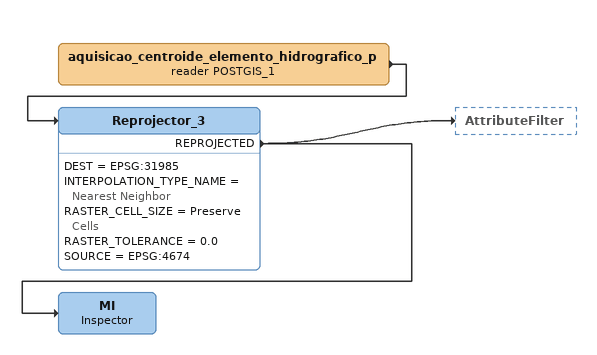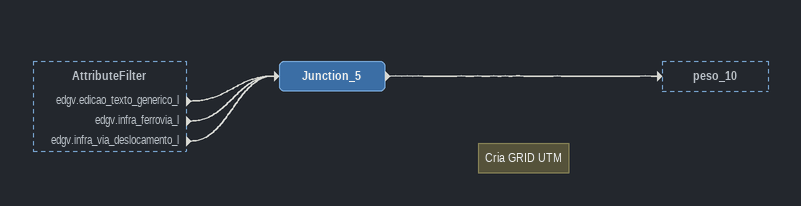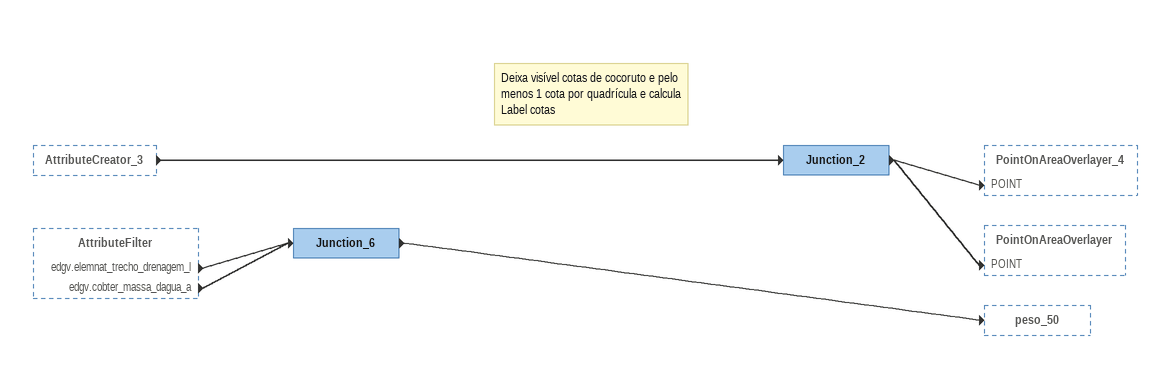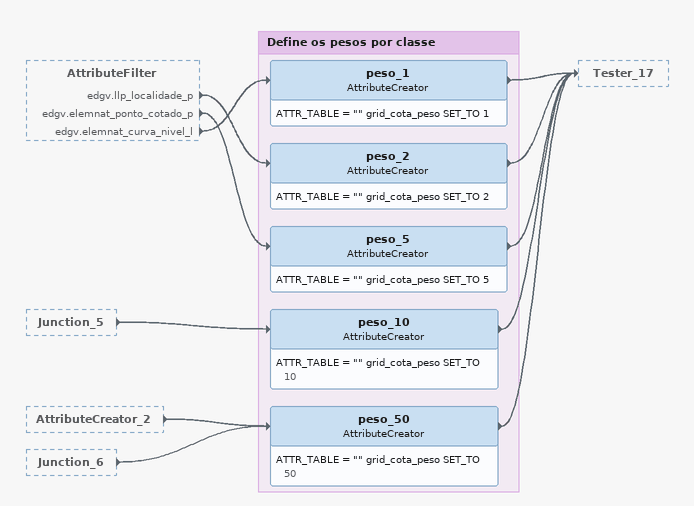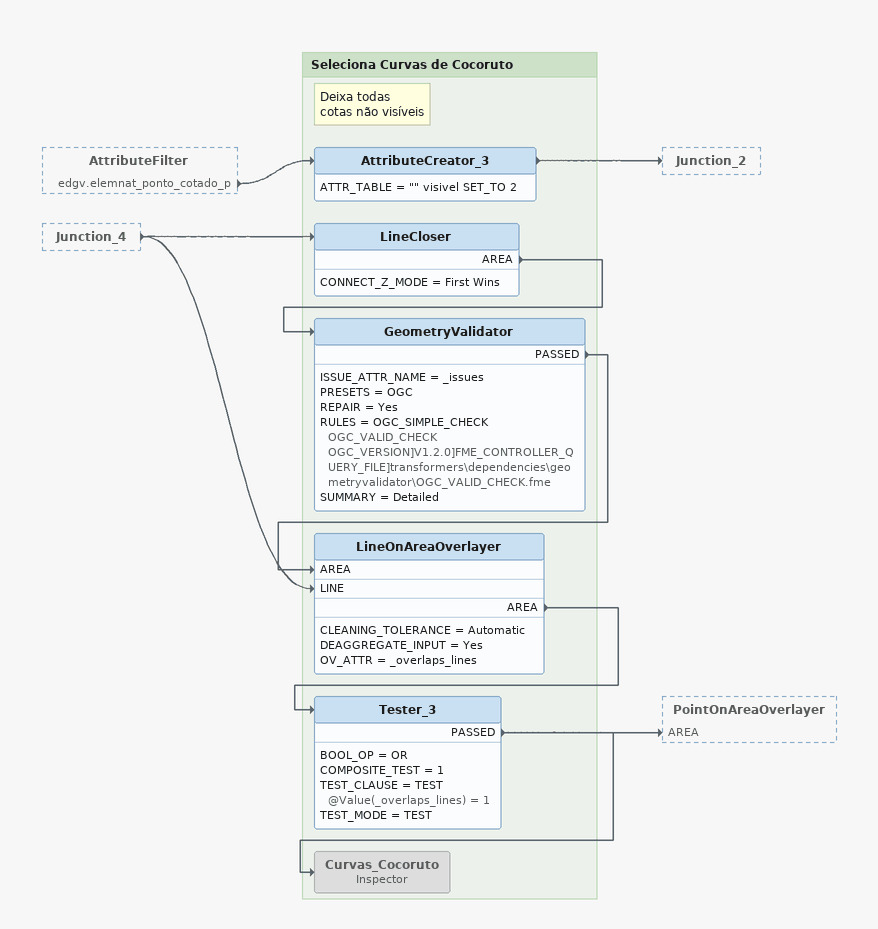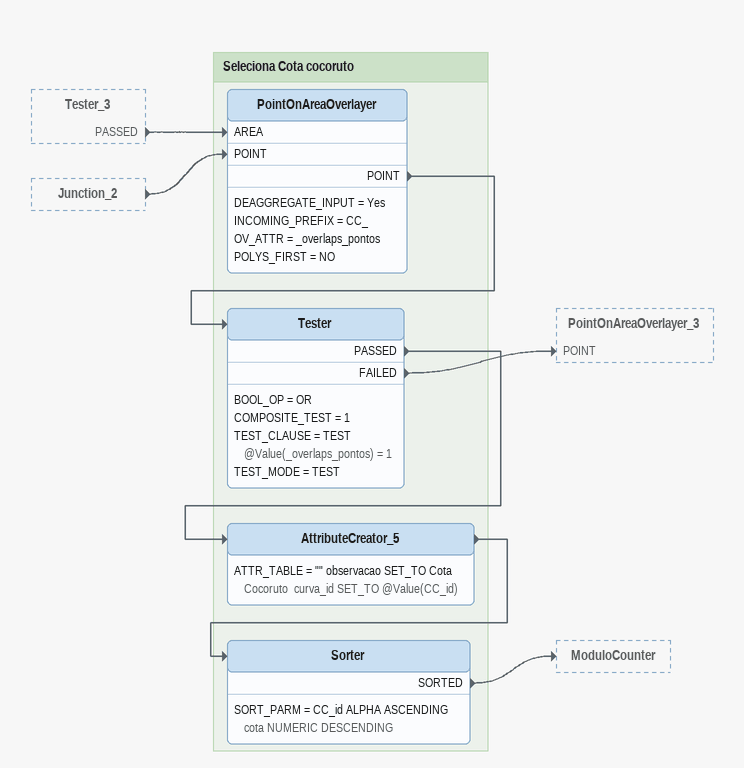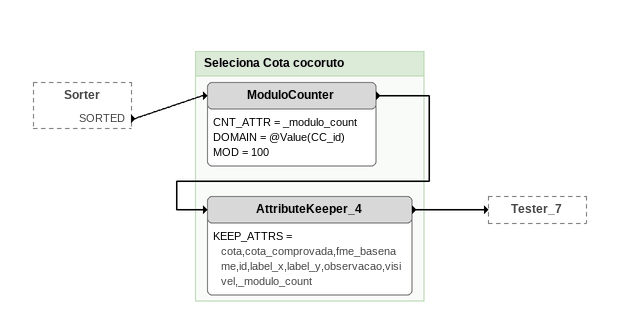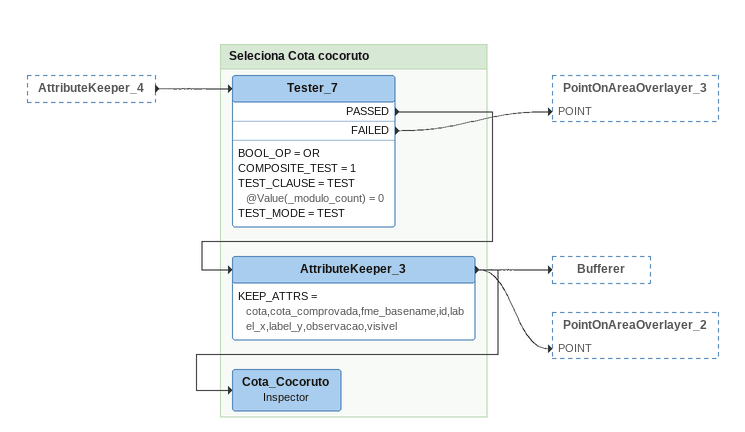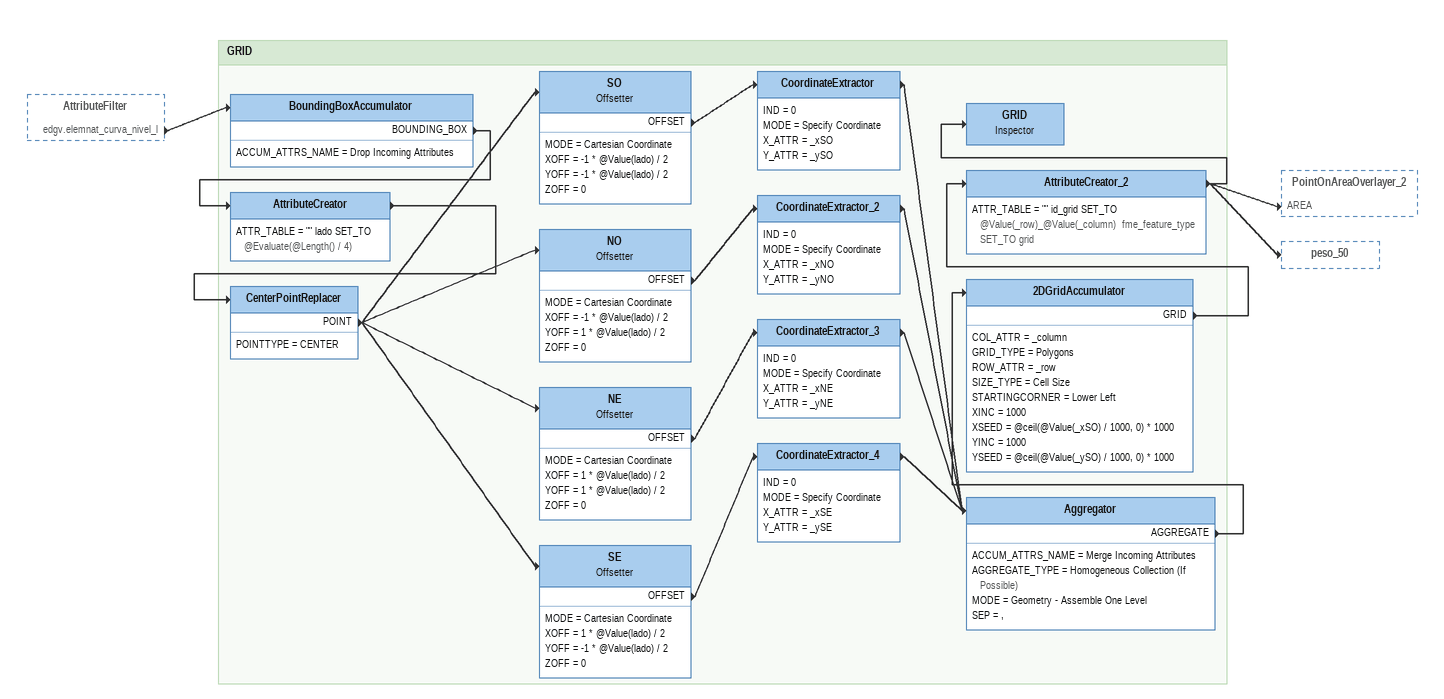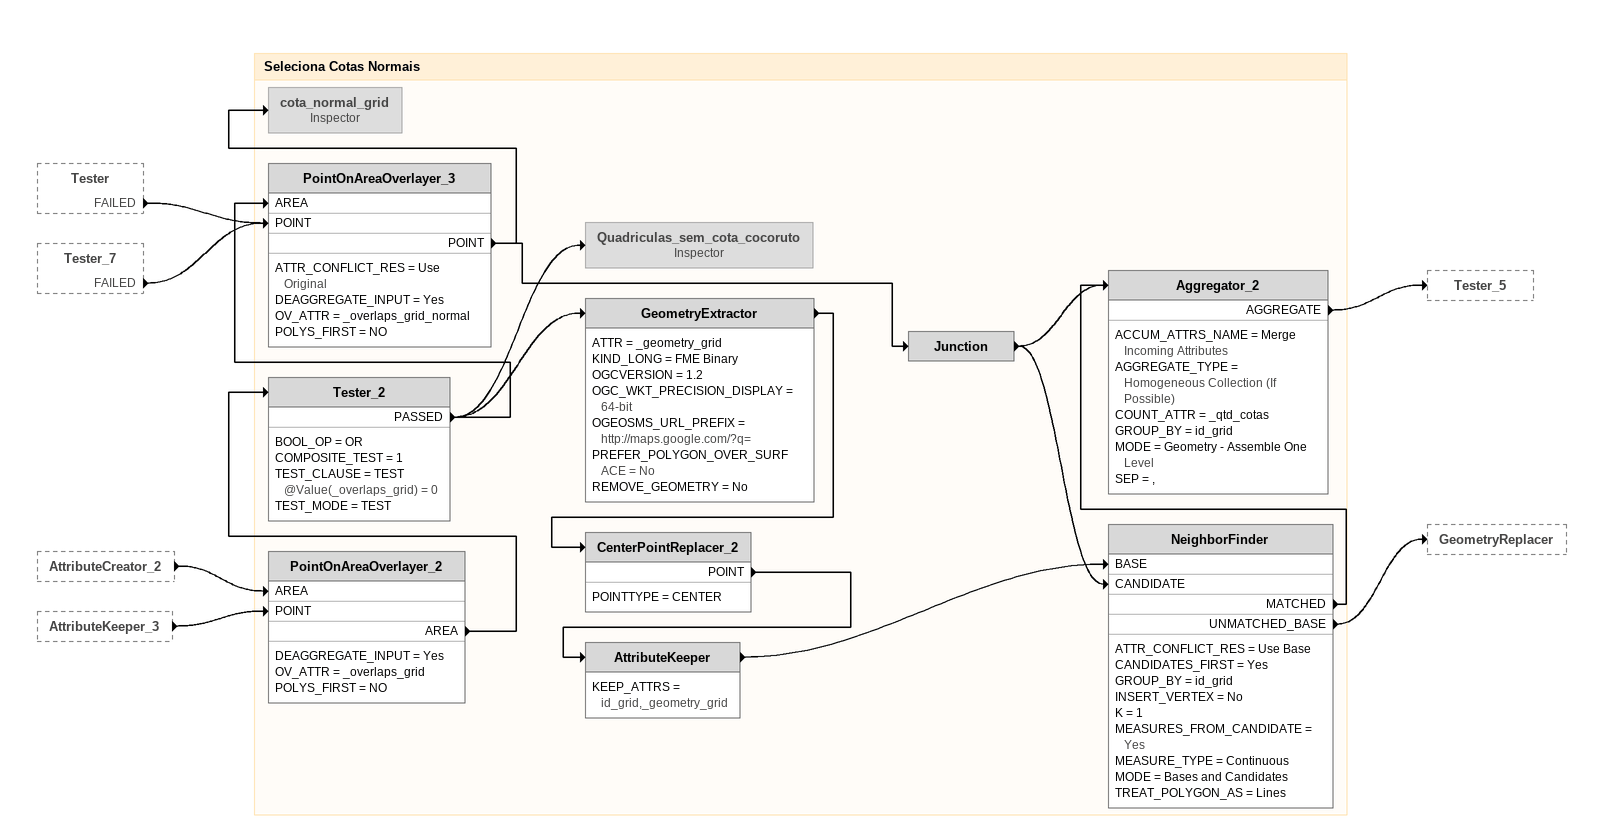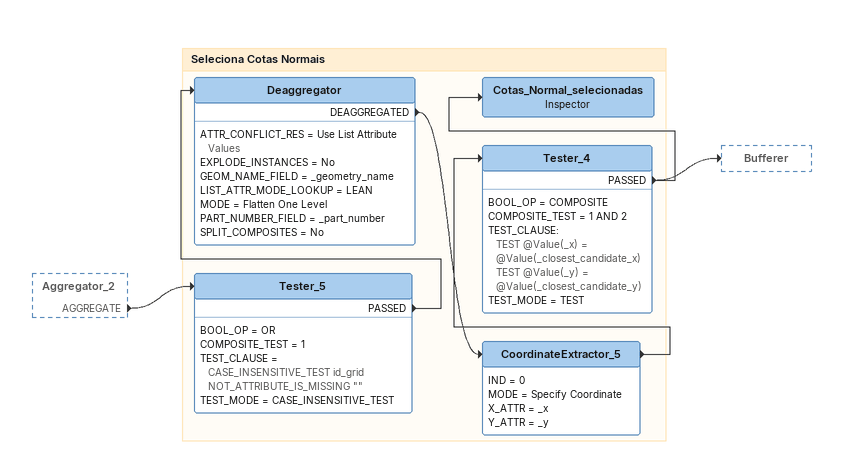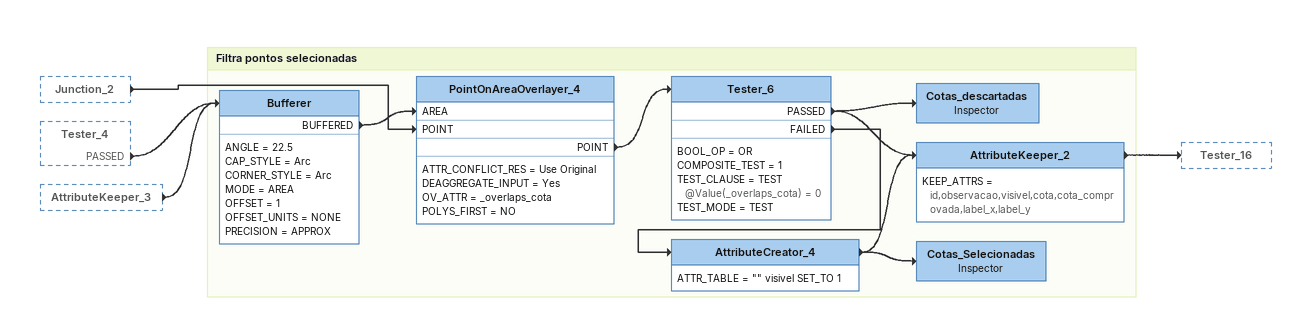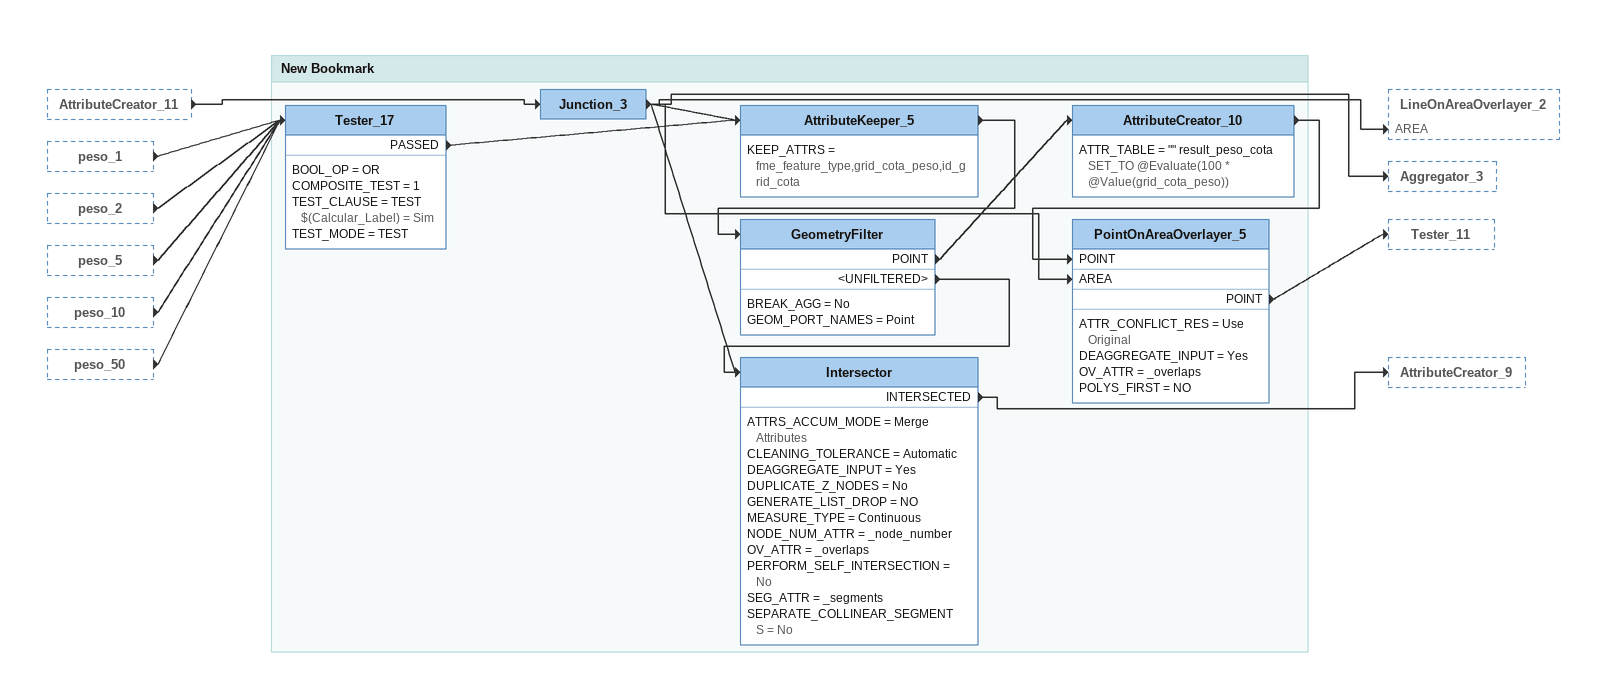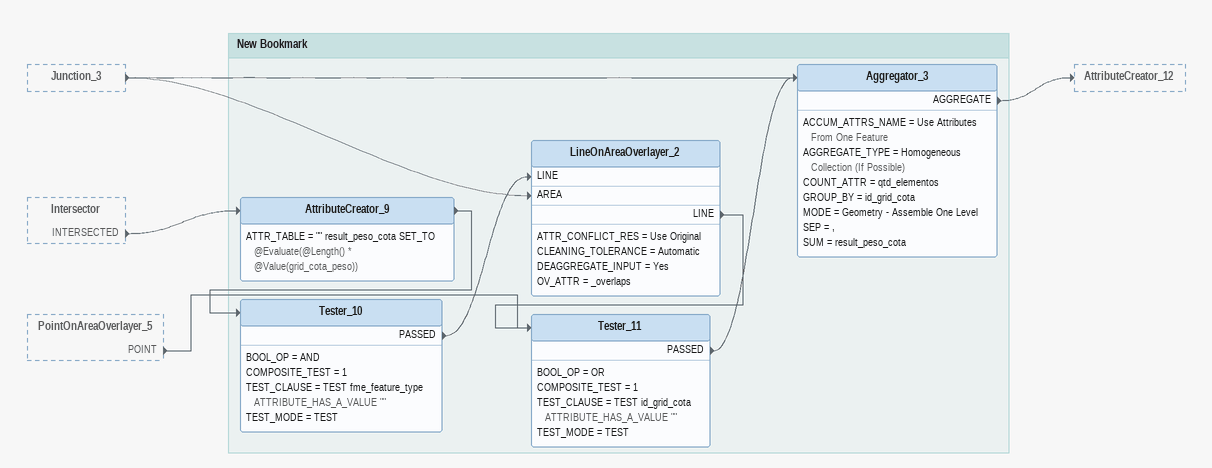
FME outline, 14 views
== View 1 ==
aquisicao_centroide_elemento_hidrografico_p (reader POSTGIS_1)
    -> Reprojector_3
Reprojector_3
    DEST = EPSG:31985
    INTERPOLATION_TYPE_NAME = Nearest Neighbor
    RASTER_CELL_SIZE = Preserve Cells
    RASTER_TOLERANCE = 0.0
    SOURCE = EPSG:4674
    REPROJECTED -> AttributeFilter
    REPROJECTED -> MI
MI: Inspector

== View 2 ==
AttributeFilter [outside]
    edgv.edicao_texto_generico_l -> Junction_5
    edgv.infra_ferrovia_l -> Junction_5
    edgv.infra_via_deslocamento_l -> Junction_5
Note: Cria GRID UTM
Junction_5
    -> peso_10

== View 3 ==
AttributeCreator_3 [outside]
    -> Junction_2
AttributeFilter [outside]
    edgv.elemnat_trecho_drenagem_l -> Junction_6
    edgv.cobter_massa_dagua_a -> Junction_6
Note: Deixa visível cotas de cocoruto e pelo menos 1 cota por quadrícula e calcula Label cotas
Junction_2
    -> PointOnAreaOverlayer_4 [POINT]
    -> PointOnAreaOverlayer [POINT]
Junction_6
    -> peso_50

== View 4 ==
AttributeFilter [outside]
    edgv.llp_localidade_p -> peso_2
    edgv.elemnat_ponto_cotado_p -> peso_5
    edgv.elemnat_curva_nivel_l -> peso_1
Junction_5 [outside]
    -> peso_10
AttributeCreator_2 [outside]
    -> peso_50
Junction_6 [outside]
    -> peso_50

Bookmark: Define os pesos por classe
peso_1: AttributeCreator
    ATTR_TABLE = "" grid_cota_peso SET_TO 1
    -> Tester_17
peso_2: AttributeCreator
    ATTR_TABLE = "" grid_cota_peso SET_TO 2
    -> Tester_17
peso_5: AttributeCreator
    ATTR_TABLE = "" grid_cota_peso SET_TO 5
    -> Tester_17
peso_10: AttributeCreator
    ATTR_TABLE = "" grid_cota_peso SET_TO 10
    -> Tester_17
peso_50: AttributeCreator
    ATTR_TABLE = "" grid_cota_peso SET_TO 50
    -> Tester_17

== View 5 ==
AttributeFilter [outside]
    edgv.elemnat_ponto_cotado_p -> AttributeCreator_3
Junction_4 [outside]
    -> LineOnAreaOverlayer [LINE]
    -> LineCloser

Bookmark: Seleciona Curvas de Cocoruto
Note: Deixa todas / cotas não visíveis
AttributeCreator_3
    ATTR_TABLE = "" visivel SET_TO 2
    -> Junction_2
LineCloser
    CONNECT_Z_MODE = First Wins
    AREA -> GeometryValidator
GeometryValidator
    ISSUE_ATTR_NAME = _issues
    PRESETS = OGC
    REPAIR = Yes
    RULES = OGC_SIMPLE_CHECK  OGC_VALID_CHECK OGC_VERSION]V1.2.0]FME_CONTROLLER_QUERY_FILE]transformers\dependencies\geometryvalidator\OGC_VALID_CHECK.fme
    SUMMARY = Detailed
    PASSED -> LineOnAreaOverlayer [AREA]
LineOnAreaOverlayer
    CLEANING_TOLERANCE = Automatic
    DEAGGREGATE_INPUT = Yes
    OV_ATTR = _overlaps_lines
    AREA -> Tester_3
Tester_3
    BOOL_OP = OR
    COMPOSITE_TEST = 1
    TEST_CLAUSE = TEST @Value(_overlaps_lines) = 1
    TEST_MODE = TEST
    PASSED -> Curvas_Cocoruto
    PASSED -> PointOnAreaOverlayer [AREA]
Curvas_Cocoruto: Inspector [off]

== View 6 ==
Tester_3 [outside]
    PASSED -> PointOnAreaOverlayer [AREA]
Junction_2 [outside]
    -> PointOnAreaOverlayer [POINT]

Bookmark: Seleciona Cota cocoruto
PointOnAreaOverlayer
    DEAGGREGATE_INPUT = Yes
    INCOMING_PREFIX = CC_
    OV_ATTR = _overlaps_pontos
    POLYS_FIRST = NO
    POINT -> Tester
Tester
    BOOL_OP = OR
    COMPOSITE_TEST = 1
    TEST_CLAUSE = TEST @Value(_overlaps_pontos) = 1
    TEST_MODE = TEST
    PASSED -> AttributeCreator_5
    FAILED -> PointOnAreaOverlayer_3 [POINT]
AttributeCreator_5
    ATTR_TABLE = "" observacao SET_TO Cota Cocoruto  curva_id SET_TO @Value(CC_id)
    -> Sorter
Sorter
    SORT_PARM = CC_id ALPHA ASCENDING cota NUMERIC DESCENDING
    SORTED -> ModuloCounter

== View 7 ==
Sorter [outside]
    SORTED -> ModuloCounter

Bookmark: Seleciona Cota cocoruto
ModuloCounter
    CNT_ATTR = _modulo_count
    DOMAIN = @Value(CC_id)
    MOD = 100
    -> AttributeKeeper_4
AttributeKeeper_4
    KEEP_ATTRS = cota,cota_comprovada,fme_basename,id,label_x,label_y,observacao,visivel,_modulo_count
    -> Tester_7

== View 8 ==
AttributeKeeper_4 [outside]
    -> Tester_7

Bookmark: Seleciona Cota cocoruto
Tester_7
    BOOL_OP = OR
    COMPOSITE_TEST = 1
    TEST_CLAUSE = TEST @Value(_modulo_count) = 0
    TEST_MODE = TEST
    PASSED -> AttributeKeeper_3
    FAILED -> PointOnAreaOverlayer_3 [POINT]
AttributeKeeper_3
    KEEP_ATTRS = cota,cota_comprovada,fme_basename,id,label_x,label_y,observacao,visivel
    -> Cota_Cocoruto
    -> Bufferer
    -> PointOnAreaOverlayer_2 [POINT]
Cota_Cocoruto: Inspector

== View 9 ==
AttributeFilter [outside]
    edgv.elemnat_curva_nivel_l -> BoundingBoxAccumulator

Bookmark: GRID
BoundingBoxAccumulator
    ACCUM_ATTRS_NAME = Drop Incoming Attributes
    BOUNDING_BOX -> AttributeCreator
AttributeCreator
    ATTR_TABLE = "" lado SET_TO @Evaluate(@Length() / 4)
    -> CenterPointReplacer
CenterPointReplacer
    POINTTYPE = CENTER
    POINT -> SO
    POINT -> NO
    POINT -> NE
    POINT -> SE
SO: Offsetter
    MODE = Cartesian Coordinate
    XOFF = -1 * @Value(lado) / 2
    YOFF = -1 * @Value(lado) / 2
    ZOFF = 0
    OFFSET -> CoordinateExtractor
CoordinateExtractor
    IND = 0
    MODE = Specify Coordinate
    X_ATTR = _xSO
    Y_ATTR = _ySO
    -> Aggregator
NO: Offsetter
    MODE = Cartesian Coordinate
    XOFF = -1 * @Value(lado) / 2
    YOFF = 1 * @Value(lado) / 2
    ZOFF = 0
    OFFSET -> CoordinateExtractor_2
CoordinateExtractor_2
    IND = 0
    MODE = Specify Coordinate
    X_ATTR = _xNO
    Y_ATTR = _yNO
    -> Aggregator
NE: Offsetter
    MODE = Cartesian Coordinate
    XOFF = 1 * @Value(lado) / 2
    YOFF = 1 * @Value(lado) / 2
    ZOFF = 0
    OFFSET -> CoordinateExtractor_3
CoordinateExtractor_3
    IND = 0
    MODE = Specify Coordinate
    X_ATTR = _xNE
    Y_ATTR = _yNE
    -> Aggregator
SE: Offsetter
    MODE = Cartesian Coordinate
    XOFF = 1 * @Value(lado) / 2
    YOFF = -1 * @Value(lado) / 2
    ZOFF = 0
    OFFSET -> CoordinateExtractor_4
CoordinateExtractor_4
    IND = 0
    MODE = Specify Coordinate
    X_ATTR = _xSE
    Y_ATTR = _ySE
    -> Aggregator
Aggregator
    ACCUM_ATTRS_NAME = Merge Incoming Attributes
    AGGREGATE_TYPE = Homogeneous Collection (If Possible)
    MODE = Geometry - Assemble One Level
    SEP = ,
    AGGREGATE -> 2DGridAccumulator
2DGridAccumulator
    COL_ATTR = _column
    GRID_TYPE = Polygons
    ROW_ATTR = _row
    SIZE_TYPE = Cell Size
    STARTINGCORNER = Lower Left
    XINC = 1000
    XSEED = @ceil(@Value(_xSO) / 1000, 0) * 1000
    YINC = 1000
    YSEED = @ceil(@Value(_ySO) / 1000, 0) * 1000
    GRID -> AttributeCreator_2
AttributeCreator_2
    ATTR_TABLE = "" id_grid SET_TO @Value(_row)_@Value(_column)  fme_feature_type SET_TO grid
    -> GRID
    -> PointOnAreaOverlayer_2 [AREA]
    -> peso_50
GRID: Inspector

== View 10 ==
Tester [outside]
    FAILED -> PointOnAreaOverlayer_3 [POINT]
Tester_7 [outside]
    FAILED -> PointOnAreaOverlayer_3 [POINT]
AttributeCreator_2 [outside]
    -> PointOnAreaOverlayer_2 [AREA]
AttributeKeeper_3 [outside]
    -> PointOnAreaOverlayer_2 [POINT]

Bookmark: Seleciona Cotas Normais
PointOnAreaOverlayer_2
    DEAGGREGATE_INPUT = Yes
    OV_ATTR = _overlaps_grid
    POLYS_FIRST = NO
    AREA -> Tester_2
Tester_2
    BOOL_OP = OR
    COMPOSITE_TEST = 1
    TEST_CLAUSE = TEST @Value(_overlaps_grid) = 0
    TEST_MODE = TEST
    PASSED -> Quadriculas_sem_cota_cocoruto
    PASSED -> PointOnAreaOverlayer_3 [AREA]
    PASSED -> GeometryExtractor
PointOnAreaOverlayer_3
    ATTR_CONFLICT_RES = Use Original
    DEAGGREGATE_INPUT = Yes
    OV_ATTR = _overlaps_grid_normal
    POLYS_FIRST = NO
    POINT -> cota_normal_grid
    POINT -> Junction
cota_normal_grid: Inspector [off]
Junction
    -> NeighborFinder [CANDIDATE]
    -> Aggregator_2
Quadriculas_sem_cota_cocoruto: Inspector [off]
GeometryExtractor
    ATTR = _geometry_grid
    KIND_LONG = FME Binary
    OGCVERSION = 1.2
    OGC_WKT_PRECISION_DISPLAY = 64-bit
    OGEOSMS_URL_PREFIX = http://maps.google.com/?q=
    PREFER_POLYGON_OVER_SURFACE = No
    REMOVE_GEOMETRY = No
    -> CenterPointReplacer_2
CenterPointReplacer_2
    POINTTYPE = CENTER
    POINT -> AttributeKeeper
AttributeKeeper
    KEEP_ATTRS = id_grid,_geometry_grid
    -> NeighborFinder [BASE]
NeighborFinder
    ATTR_CONFLICT_RES = Use Base
    CANDIDATES_FIRST = Yes
    GROUP_BY = id_grid
    INSERT_VERTEX = No
    K = 1
    MEASURES_FROM_CANDIDATE = Yes
    MEASURE_TYPE = Continuous
    MODE = Bases and Candidates
    TREAT_POLYGON_AS = Lines
    MATCHED -> Aggregator_2
    UNMATCHED_BASE -> GeometryReplacer
Aggregator_2
    ACCUM_ATTRS_NAME = Merge Incoming Attributes
    AGGREGATE_TYPE = Homogeneous Collection (If Possible)
    COUNT_ATTR = _qtd_cotas
    GROUP_BY = id_grid
    MODE = Geometry - Assemble One Level
    SEP = ,
    AGGREGATE -> Tester_5

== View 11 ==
Aggregator_2 [outside]
    AGGREGATE -> Tester_5

Bookmark: Seleciona Cotas Normais
Tester_5
    BOOL_OP = OR
    COMPOSITE_TEST = 1
    TEST_CLAUSE = CASE_INSENSITIVE_TEST id_grid NOT_ATTRIBUTE_IS_MISSING ""
    TEST_MODE = CASE_INSENSITIVE_TEST
    PASSED -> Deaggregator
Deaggregator
    ATTR_CONFLICT_RES = Use List Attribute Values
    EXPLODE_INSTANCES = No
    GEOM_NAME_FIELD = _geometry_name
    LIST_ATTR_MODE_LOOKUP = LEAN
    MODE = Flatten One Level
    PART_NUMBER_FIELD = _part_number
    SPLIT_COMPOSITES = No
    DEAGGREGATED -> CoordinateExtractor_5
CoordinateExtractor_5
    IND = 0
    MODE = Specify Coordinate
    X_ATTR = _x
    Y_ATTR = _y
    -> Tester_4
Tester_4
    BOOL_OP = COMPOSITE
    COMPOSITE_TEST = 1 AND 2
    TEST_CLAUSE:
      TEST @Value(_x) = @Value(_closest_candidate_x)
      TEST @Value(_y) = @Value(_closest_candidate_y)
    TEST_MODE = TEST
    PASSED -> Cotas_Normal_selecionadas
    PASSED -> Bufferer
Cotas_Normal_selecionadas: Inspector

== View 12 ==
Junction_2 [outside]
    -> PointOnAreaOverlayer_4 [POINT]
Tester_4 [outside]
    PASSED -> Bufferer
AttributeKeeper_3 [outside]
    -> Bufferer

Bookmark: Filtra pontos selecionadas
Bufferer
    ANGLE = 22.5
    CAP_STYLE = Arc
    CORNER_STYLE = Arc
    MODE = AREA
    OFFSET = 1
    OFFSET_UNITS = NONE
    PRECISION = APPROX
    BUFFERED -> PointOnAreaOverlayer_4 [AREA]
PointOnAreaOverlayer_4
    ATTR_CONFLICT_RES = Use Original
    DEAGGREGATE_INPUT = Yes
    OV_ATTR = _overlaps_cota
    POLYS_FIRST = NO
    POINT -> Tester_6
Tester_6
    BOOL_OP = OR
    COMPOSITE_TEST = 1
    TEST_CLAUSE = TEST @Value(_overlaps_cota) = 0
    TEST_MODE = TEST
    PASSED -> Cotas_descartadas
    PASSED -> AttributeKeeper_2
    FAILED -> AttributeCreator_4
Cotas_descartadas: Inspector
AttributeCreator_4
    ATTR_TABLE = "" visivel SET_TO 1
    -> Cotas_Selecionadas
    -> AttributeKeeper_2
AttributeKeeper_2
    KEEP_ATTRS = id,observacao,visivel,cota,cota_comprovada,label_x,label_y
    -> Tester_16
Cotas_Selecionadas: Inspector

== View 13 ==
AttributeCreator_11 [outside]
    -> Junction_3
peso_1 [outside]
    -> Tester_17
peso_2 [outside]
    -> Tester_17
peso_5 [outside]
    -> Tester_17
peso_10 [outside]
    -> Tester_17
peso_50 [outside]
    -> Tester_17

Bookmark: New Bookmark
Junction_3
    -> LineOnAreaOverlayer_2 [AREA]
    -> AttributeKeeper_5
    -> PointOnAreaOverlayer_5 [AREA]
    -> Aggregator_3
    -> Intersector
Tester_17
    BOOL_OP = OR
    COMPOSITE_TEST = 1
    TEST_CLAUSE = TEST $(Calcular_Label) = Sim
    TEST_MODE = TEST
    PASSED -> AttributeKeeper_5
AttributeKeeper_5
    KEEP_ATTRS = fme_feature_type,grid_cota_peso,id_grid_cota
    -> GeometryFilter
GeometryFilter
    BREAK_AGG = No
    GEOM_PORT_NAMES = Point
    POINT -> AttributeCreator_10
    <UNFILTERED> -> Intersector
AttributeCreator_10
    ATTR_TABLE = "" result_peso_cota SET_TO @Evaluate(100 * @Value(grid_cota_peso))
    -> PointOnAreaOverlayer_5 [POINT]
PointOnAreaOverlayer_5
    ATTR_CONFLICT_RES = Use Original
    DEAGGREGATE_INPUT = Yes
    OV_ATTR = _overlaps
    POLYS_FIRST = NO
    POINT -> Tester_11
Intersector
    ATTRS_ACCUM_MODE = Merge Attributes
    CLEANING_TOLERANCE = Automatic
    DEAGGREGATE_INPUT = Yes
    DUPLICATE_Z_NODES = No
    GENERATE_LIST_DROP = NO
    MEASURE_TYPE = Continuous
    NODE_NUM_ATTR = _node_number
    OV_ATTR = _overlaps
    PERFORM_SELF_INTERSECTION = No
    SEG_ATTR = _segments
    SEPARATE_COLLINEAR_SEGMENTS = No
    INTERSECTED -> AttributeCreator_9

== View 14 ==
Junction_3 [outside]
    -> LineOnAreaOverlayer_2 [AREA]
    -> Aggregator_3
Intersector [outside]
    INTERSECTED -> AttributeCreator_9
PointOnAreaOverlayer_5 [outside]
    POINT -> Tester_11

Bookmark: New Bookmark
AttributeCreator_9
    ATTR_TABLE = "" result_peso_cota SET_TO @Evaluate(@Length() * @Value(grid_cota_peso))
    -> Tester_10
Tester_10
    BOOL_OP = AND
    COMPOSITE_TEST = 1
    TEST_CLAUSE = TEST fme_feature_type ATTRIBUTE_HAS_A_VALUE ""
    TEST_MODE = TEST
    PASSED -> LineOnAreaOverlayer_2 [LINE]
LineOnAreaOverlayer_2
    ATTR_CONFLICT_RES = Use Original
    CLEANING_TOLERANCE = Automatic
    DEAGGREGATE_INPUT = Yes
    OV_ATTR = _overlaps
    LINE -> Tester_11
Tester_11
    BOOL_OP = OR
    COMPOSITE_TEST = 1
    TEST_CLAUSE = TEST id_grid_cota ATTRIBUTE_HAS_A_VALUE ""
    TEST_MODE = TEST
    PASSED -> Aggregator_3
Aggregator_3
    ACCUM_ATTRS_NAME = Use Attributes From One Feature
    AGGREGATE_TYPE = Homogeneous Collection (If Possible)
    COUNT_ATTR = qtd_elementos
    GROUP_BY = id_grid_cota
    MODE = Geometry - Assemble One Level
    SEP = ,
    SUM = result_peso_cota
    AGGREGATE -> AttributeCreator_12
